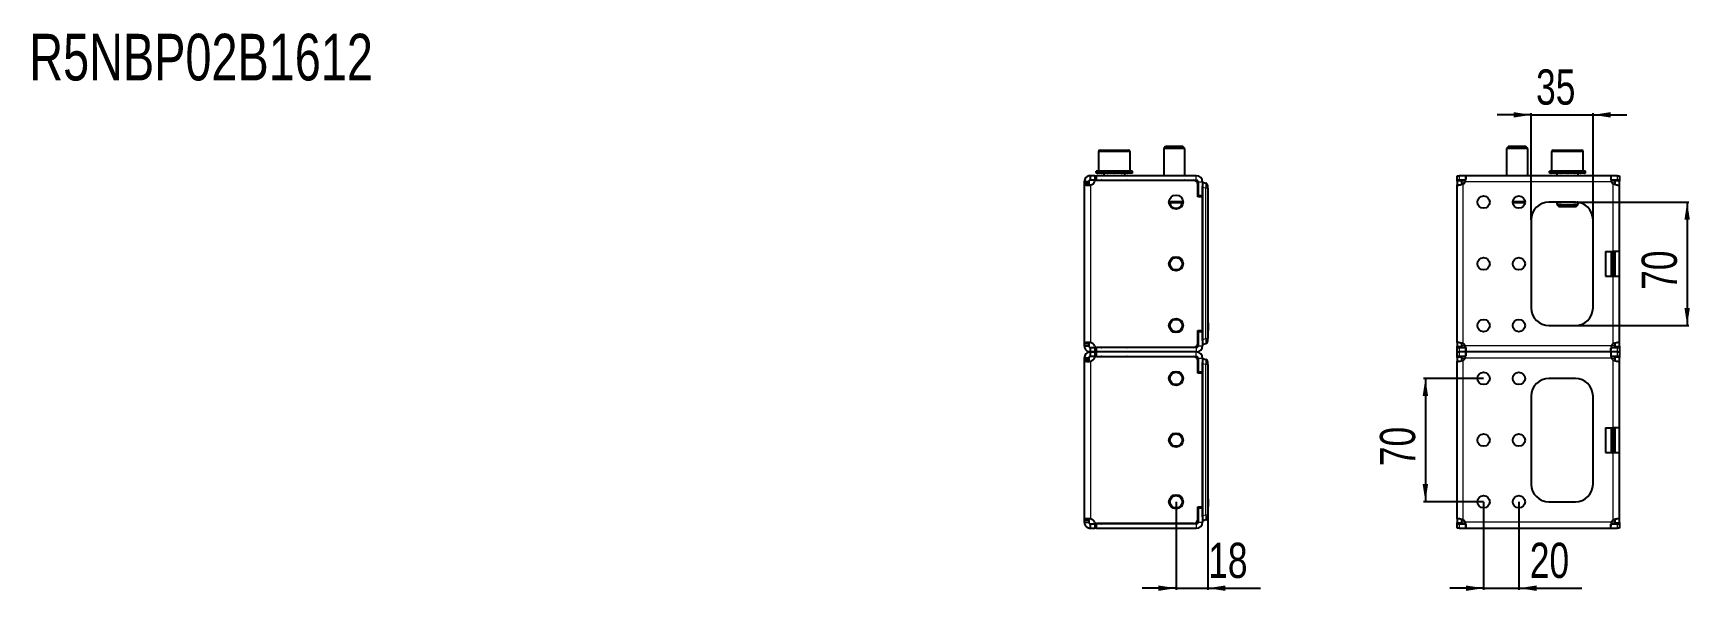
# Model space of a CAD drawing. Header units: millimetres. Extents: x 0 to 4678, y -962 to 570.
# Drawn here: x 2270 to 3209, y 254 to 570 of the extents above; entities that cross this region are included whole.
import ezdxf

# ---------------------------------------------------------------- set-up
doc = ezdxf.new("R2010")
doc.units = ezdxf.units.MM
doc.layers.add('FORMAT', color=7, linetype='Continuous')
doc.styles.add('SLDTEXTSTYLE0', font='TXT', dxfattribs={"width": 0.75})
doc.dimstyles.new('SLDDIMSTYLE0', dxfattribs={"dimtxt": 20, "dimasz": 10, "dimexe": 0, "dimexo": 0.0625, "dimgap": 5, "dimtad": 2, "dimdec": 1, "dimrnd": 1e-09, "dimzin": 12, "dimdsep": 46, "dimtxsty": 'SLDTEXTSTYLE0', "dimsah": 1, "dimcen": 0.09, "dimadec": 0, "dimazin": 3, "dimtfac": 1, "dimtofl": 0, "dimtmove": 0, "dimatfit": 3, "dimfxl": 0, "dimfrac": 2, "dimtolj": 1, "dimtzin": 12, "dimarcsym": 0})
doc.dimstyles.new('SLDDIMSTYLE1', dxfattribs={"dimtxt": 20, "dimasz": 10, "dimexe": 0, "dimexo": 0.0625, "dimgap": 5, "dimtad": 2, "dimdec": 1, "dimrnd": 1e-09, "dimzin": 12, "dimdsep": 46, "dimtxsty": 'SLDTEXTSTYLE0', "dimsah": 1, "dimcen": 0.09, "dimadec": 0, "dimazin": 3, "dimtfac": 1, "dimtmove": 0, "dimatfit": 0, "dimfxl": 0, "dimfrac": 2, "dimtolj": 1, "dimtzin": 12, "dimarcsym": 0})

# ---------------------------------------------------------------- blocks, each defined once
blk = doc.blocks.new('_D_4')
at = {"layer": 'FORMAT'}
for p, q in [((2918.24, 304.38), (2918.24, 254.38)), ((2936.24, 299.63), (2936.24, 254.38)), ((2918.24, 255.38), (2899.01, 255.38)), ((2918.24, 255.38), (2936.24, 255.38)), ((2936.24, 255.38), (2966.02, 255.38))]:
    blk.add_line(p, q, dxfattribs=at)
for points in [[(2918.24, 255.38), (2908.24, 256.92), (2908.24, 253.85)], [(2936.24, 255.38), (2946.24, 253.85), (2946.24, 256.92)]]:
    blk.add_solid(points, dxfattribs=at)
at = {"layer": 'FORMAT', "insert": (2936.46, 281.17), "char_height": 20, "attachment_point": 1, "style": 'SLDTEXTSTYLE0'}
blk.add_mtext('18', dxfattribs=at)
blk = doc.blocks.new('_D_7')
at = {"layer": 'FORMAT'}
for p, q in [((3144.57, 474.39), (3208.91, 474.39)), ((3207.91, 474.39), (3207.91, 404.39)), ((3144.57, 404.39), (3208.91, 404.39))]:
    blk.add_line(p, q, dxfattribs=at)
for points in [[(3207.91, 474.39), (3206.38, 464.39), (3209.45, 464.39)], [(3207.91, 404.39), (3209.45, 414.39), (3206.38, 414.39)]]:
    blk.add_solid(points, dxfattribs=at)
at = {"layer": 'FORMAT', "insert": (3182.13, 424.61), "char_height": 20, "attachment_point": 1, "rotation": 90, "style": 'SLDTEXTSTYLE0'}
blk.add_mtext('70', dxfattribs=at)
blk = doc.blocks.new('_D_8')
at = {"layer": 'FORMAT'}
for p, q in [((3119.56, 523.89), (3100.33, 523.89)), ((3119.56, 464.4), (3119.56, 524.89)), ((3119.56, 523.89), (3154.56, 523.89)), ((3154.56, 464.4), (3154.56, 524.89)), ((3154.56, 523.89), (3173.79, 523.89))]:
    blk.add_line(p, q, dxfattribs=at)
for points in [[(3119.56, 523.89), (3109.56, 525.43), (3109.56, 522.35)], [(3154.56, 523.89), (3164.56, 522.35), (3164.56, 525.43)]]:
    blk.add_solid(points, dxfattribs=at)
at = {"layer": 'FORMAT', "insert": (3122.28, 549.67), "char_height": 20, "attachment_point": 1, "style": 'SLDTEXTSTYLE0'}
blk.add_mtext('35', dxfattribs=at)
blk = doc.blocks.new('_D_9')
at = {"layer": 'FORMAT'}
for p, q in [((3092.56, 304.38), (3092.56, 254.38)), ((3112.56, 304.38), (3112.56, 254.38)), ((3092.56, 255.38), (3073.33, 255.38)), ((3092.56, 255.38), (3112.56, 255.38)), ((3112.56, 255.38), (3148.28, 255.38))]:
    blk.add_line(p, q, dxfattribs=at)
for points in [[(3092.56, 255.38), (3082.56, 256.92), (3082.56, 253.85)], [(3112.56, 255.38), (3122.56, 253.85), (3122.56, 256.92)]]:
    blk.add_solid(points, dxfattribs=at)
at = {"layer": 'FORMAT', "insert": (3118.72, 281.17), "char_height": 20, "attachment_point": 1, "style": 'SLDTEXTSTYLE0'}
blk.add_mtext('20', dxfattribs=at)
blk = doc.blocks.new('_D_10')
at = {"layer": 'FORMAT'}
for p, q in [((3092.55, 374.39), (3058.55, 374.39)), ((3059.55, 374.39), (3059.55, 304.39)), ((3092.55, 304.39), (3058.55, 304.39))]:
    blk.add_line(p, q, dxfattribs=at)
for points in [[(3059.55, 374.39), (3058.01, 364.39), (3061.09, 364.39)], [(3059.55, 304.39), (3061.09, 314.39), (3058.01, 314.39)]]:
    blk.add_solid(points, dxfattribs=at)
at = {"layer": 'FORMAT', "insert": (3033.77, 324.61), "char_height": 20, "attachment_point": 1, "rotation": 90, "style": 'SLDTEXTSTYLE0'}
blk.add_mtext('70', dxfattribs=at)

msp = doc.modelspace()

# ---------------------------------------------------------------- linework, layer by layer
at = {"color": 7, "linetype": 'Continuous', "lineweight": 25}
for p, q in [((2874.24, 502.89), (2874.24, 491.89)), ((2875.24, 503.89), (2891.24, 503.89)), ((2892.24, 491.89), (2892.24, 502.89)), ((2912.31, 505.89), (2911.24, 504.82)), ((2911.24, 504.82), (2911.24, 489.39)), ((2923.24, 504.82), (2911.24, 504.82)), ((2922.16, 505.89), (2912.31, 505.89)), ((2923.24, 504.82), (2922.16, 505.89)), ((2923.24, 489.39), (2923.24, 504.82)), ((3106.63, 505.89), (3105.56, 504.82)), ((3105.56, 504.82), (3105.56, 489.39)), ((3117.56, 504.82), (3105.56, 504.82)), ((3116.48, 505.89), (3106.63, 505.89)), ((3117.56, 504.82), (3116.48, 505.89)), ((3117.56, 489.39), (3117.56, 504.82)), ((3131.06, 502.89), (3131.06, 491.89)), ((3132.06, 503.89), (3139.87, 503.89)), ((3139.87, 503.89), (3148.06, 503.89)), ((3149.06, 491.89), (3149.06, 502.89)), ((2869.74, 486.89), (2869.74, 489.39)), ((2872.14, 489.39), (2869.74, 489.39)), ((2872.14, 489.39), (2872.14, 486.89)), ((2872.14, 489.39), (2873.14, 489.39)), ((2872.99, 491.89), (2872.99, 490.89)), ((2872.99, 491.89), (2872.99, 491.64)), ((2873.79, 491.89), (2872.99, 491.89)), ((2872.99, 491.89), (2872.99, 491.89)), ((2872.99, 490.89), (2872.99, 491.14)), ((2873.79, 490.89), (2872.99, 490.89)), ((2872.99, 490.89), (2872.99, 490.89)), ((2929.74, 489.39), (2873.14, 489.39)), ((2873.79, 491.89), (2873.89, 491.89)), ((2873.79, 490.89), (2873.89, 490.89)), ((2873.89, 491.89), (2873.89, 491.64)), ((2876.03, 491.89), (2873.89, 491.89)), ((2873.89, 490.89), (2873.89, 491.14)), ((2876.03, 490.89), (2873.89, 490.89)), ((2876.03, 491.89), (2876.21, 491.89)), ((2876.03, 490.89), (2876.21, 490.89)), ((2876.21, 491.89), (2876.21, 491.64)), ((2879.36, 491.89), (2876.21, 491.89)), ((2876.21, 490.89), (2876.21, 491.14)), ((2879.36, 490.89), (2876.21, 490.89)), ((2877.24, 490.89), (2877.24, 489.39)), ((2879.36, 491.89), (2879.6, 491.89)), ((2879.36, 490.89), (2879.6, 490.89)), ((2879.6, 491.89), (2879.6, 491.64)), ((2883.29, 491.89), (2879.6, 491.89)), ((2879.6, 490.89), (2879.6, 491.14)), ((2883.29, 490.89), (2879.6, 490.89)), ((2883.29, 491.89), (2883.38, 491.89)), ((2883.29, 490.89), (2883.47, 490.89)), ((2883.47, 490.89), (2883.54, 490.89)), ((2883.5, 491.89), (2883.54, 491.89)), ((2883.54, 491.89), (2883.54, 491.64)), ((2887.21, 491.89), (2883.54, 491.89)), ((2883.54, 490.89), (2883.54, 491.14)), ((2887.21, 490.89), (2883.54, 490.89)), ((2887.21, 491.89), (2887.44, 491.89)), ((2887.21, 490.89), (2887.44, 490.89)), ((2887.44, 491.89), (2887.44, 491.64)), ((2890.52, 491.89), (2887.44, 491.89)), ((2887.44, 490.89), (2887.44, 491.14)), ((2890.52, 490.89), (2887.44, 490.89)), ((2889.24, 489.39), (2889.24, 490.89)), ((2890.52, 491.89), (2890.7, 491.89)), ((2890.52, 490.89), (2890.7, 490.89)), ((2890.7, 491.89), (2890.7, 491.64)), ((2892.73, 491.89), (2890.7, 491.89)), ((2890.7, 490.89), (2890.7, 491.14)), ((2892.73, 490.89), (2890.7, 490.89)), ((2892.73, 491.89), (2892.82, 491.89)), ((2892.73, 490.89), (2892.82, 490.89)), ((2892.82, 491.89), (2892.82, 491.64)), ((2893.49, 491.89), (2892.82, 491.89)), ((2892.82, 490.89), (2892.82, 491.14)), ((2893.49, 490.89), (2892.82, 490.89)), ((2893.49, 490.89), (2893.49, 491.89)), ((3077.56, 486.89), (3077.56, 489.39)), ((3077.56, 489.39), (3078.67, 489.39)), ((3082.39, 489.39), (3078.67, 489.39)), ((3164.73, 489.39), (3082.39, 489.39)), ((3082.39, 489.39), (3082.39, 487.18)), ((3129.81, 491.89), (3129.81, 490.89)), ((3129.81, 491.89), (3129.82, 491.89)), ((3129.81, 490.89), (3129.82, 490.89)), ((3129.82, 491.89), (3129.82, 491.64)), ((3130.65, 491.89), (3129.82, 491.89)), ((3129.82, 490.89), (3129.82, 491.14)), ((3130.65, 490.89), (3129.82, 490.89)), ((3130.65, 491.89), (3130.75, 491.89)), ((3130.65, 490.89), (3130.75, 490.89)), ((3130.75, 491.89), (3130.75, 491.64)), ((3132.91, 491.89), (3130.75, 491.89)), ((3130.75, 490.89), (3130.75, 491.14)), ((3132.91, 490.89), (3130.75, 490.89)), ((3132.91, 491.89), (3133.1, 491.89)), ((3132.91, 490.89), (3133.1, 490.89)), ((3133.1, 491.89), (3133.1, 491.64)), ((3136.27, 491.89), (3133.1, 491.89)), ((3133.1, 490.89), (3133.1, 491.14)), ((3136.27, 490.89), (3133.1, 490.89)), ((3134.06, 490.89), (3134.06, 489.39)), ((3136.27, 491.89), (3136.5, 491.89)), ((3136.27, 490.89), (3136.5, 490.89)), ((3136.5, 491.89), (3136.5, 491.64)), ((3140.2, 491.89), (3136.5, 491.89)), ((3136.5, 490.89), (3136.5, 491.14)), ((3140.2, 490.89), (3136.5, 490.89)), ((3140.2, 491.89), (3140.28, 491.89)), ((3140.2, 490.89), (3140.36, 490.89)), ((3140.36, 490.89), (3140.45, 490.89)), ((3140.41, 491.89), (3140.45, 491.89)), ((3140.45, 491.89), (3140.45, 491.64)), ((3144.12, 491.89), (3140.45, 491.89)), ((3140.45, 490.89), (3140.45, 491.14)), ((3144.12, 490.89), (3140.45, 490.89)), ((3144.12, 491.89), (3144.34, 491.89)), ((3144.12, 490.89), (3144.34, 490.89)), ((3144.34, 491.89), (3144.34, 491.64)), ((3147.41, 491.89), (3144.34, 491.89)), ((3144.34, 490.89), (3144.34, 491.14)), ((3147.41, 490.89), (3144.34, 490.89)), ((3146.06, 489.39), (3146.06, 490.89)), ((3147.41, 491.89), (3147.58, 491.89)), ((3147.41, 490.89), (3147.58, 490.89)), ((3147.58, 491.89), (3147.58, 491.64)), ((3149.58, 491.89), (3147.58, 491.89)), ((3147.58, 490.89), (3147.58, 491.14)), ((3149.58, 490.89), (3147.58, 490.89)), ((3149.58, 491.89), (3149.67, 491.89)), ((3149.58, 490.89), (3149.67, 490.89)), ((3149.67, 491.89), (3149.67, 491.64)), ((3150.31, 491.89), (3149.67, 491.89)), ((3149.67, 490.89), (3149.67, 491.14)), ((3150.31, 490.89), (3149.67, 490.89)), ((3150.31, 490.89), (3150.31, 491.89)), ((3164.73, 489.39), (3164.73, 486.89)), ((3168.45, 489.39), (3164.73, 489.39)), ((3168.45, 489.39), (3169.56, 489.39)), ((3169.56, 489.39), (3169.56, 486.89)), ((2866.24, 485.89), (2866.24, 484.67)), ((2868.74, 485.89), (2866.24, 485.89)), ((2866.24, 484.67), (2866.24, 394.11)), ((2868.74, 484.67), (2866.24, 484.67)), ((2868.74, 485.89), (2868.74, 484.67)), ((2872.14, 486.89), (2869.74, 486.89)), ((2873.14, 486.89), (2872.14, 486.89)), ((2873.14, 486.89), (2929.74, 486.89)), ((2873.16, 486.79), (2928.14, 486.79)), ((2906.99, 486.89), (2906.99, 486.79)), ((2907.28, 486.89), (2907.28, 486.79)), ((2908.97, 486.89), (2908.97, 486.79)), ((2911.91, 486.89), (2911.91, 486.79)), ((2915.67, 486.89), (2915.67, 486.79)), ((2919.67, 486.89), (2919.67, 486.79)), ((2923.29, 486.89), (2923.29, 486.79)), ((2926, 486.89), (2926, 486.79)), ((2927.37, 486.89), (2927.37, 486.79)), ((2927.49, 486.79), (2927.49, 486.89)), ((2930.64, 477.29), (2930.64, 484.29)), ((2930.64, 478.87), (2930.74, 478.66)), ((2930.74, 485.89), (2930.74, 477.94)), ((2933.24, 485.89), (2933.24, 477.94)), ((2933.24, 485.64), (2933.44, 485.64)), ((2933.24, 395.92), (2933.24, 483.37)), ((2933.44, 485.64), (2935.13, 485.19)), ((2933.44, 396.54), (2933.44, 482.74)), ((2936.24, 482.29), (2936.24, 483.74)), ((2936.24, 482.29), (2936.24, 407.84)), ((3078.67, 486.89), (3077.56, 486.89)), ((3077.56, 486.89), (3077.56, 486.79)), ((3077.56, 486.79), (3080.06, 486.79)), ((3077.56, 486.18), (3077.56, 486.79)), ((3077.56, 486.18), (3077.56, 484.12)), ((3077.56, 394.67), (3077.56, 484.12)), ((3077.56, 484.12), (3078.65, 484.12)), ((3082.39, 486.89), (3078.67, 486.89)), ((3080.06, 486.79), (3080.06, 486.18)), ((3080.06, 486.18), (3080.06, 484.36)), ((3168.45, 486.89), (3164.73, 486.89)), ((3167.06, 486.79), (3169.56, 486.79)), ((3167.06, 486.18), (3167.06, 486.79)), ((3167.06, 484.34), (3167.06, 486.18)), ((3169.56, 486.89), (3168.45, 486.89)), ((3169.56, 486.79), (3169.56, 486.89)), ((3169.56, 486.79), (3169.56, 486.18)), ((3169.56, 484.12), (3169.56, 486.18)), ((3169.56, 446.39), (3169.56, 484.12)), ((2922.21, 473.89), (2914.27, 473.89)), ((2933.24, 477.29), (2930.64, 477.29)), ((2933.24, 477.94), (2930.74, 477.94)), ((2933.24, 477.29), (2933.24, 401.49)), ((3116.02, 473.89), (3109.09, 473.89)), ((3144.56, 474.39), (3129.56, 474.39)), ((3131.23, 474.29), (3131.21, 474.29)), ((3131.23, 474.29), (3131.23, 474.29)), ((3131.33, 474.29), (3131.23, 474.29)), ((3131.33, 474.39), (3131.33, 474.29)), ((3134.59, 474.29), (3131.33, 474.29)), ((3134.06, 474.29), (3134.06, 472.97)), ((3134.06, 472.97), (3135.13, 471.89)), ((3134.06, 472.97), (3139.92, 472.97)), ((3134.59, 474.29), (3136.48, 474.29)), ((3135.13, 471.89), (3139.95, 471.89)), ((3137.04, 474.29), (3136.48, 474.29)), ((3143.08, 474.29), (3137.04, 474.29)), ((3139.92, 472.97), (3146.06, 472.97)), ((3139.95, 471.89), (3144.98, 471.89)), ((3143.63, 474.29), (3143.08, 474.29)), ((3143.63, 474.29), (3145.53, 474.29)), ((3144.98, 471.89), (3146.06, 472.97)), ((3145.97, 474.29), (3145.53, 474.29)), ((3146.06, 472.97), (3146.06, 474.28)), ((3119.56, 464.39), (3119.56, 414.39)), ((3154.56, 414.39), (3154.56, 464.39)), ((3161.56, 446.39), (3166.06, 446.39)), ((3161.56, 446.39), (3161.56, 432.39)), ((3169.56, 446.39), (3166.06, 446.39)), ((3167.06, 432.39), (3167.06, 446.39)), ((3169.56, 432.39), (3169.56, 446.39)), ((3161.56, 432.39), (3166.06, 432.39)), ((3166.06, 432.39), (3169.56, 432.39)), ((3169.56, 394.67), (3169.56, 432.39)), ((2936.24, 407.84), (2936.24, 399.64)), ((2936.44, 405.9), (2936.24, 405.9)), ((2936.44, 405.86), (2936.24, 405.86)), ((2936.44, 405.84), (2936.24, 405.84)), ((2936.44, 405.4), (2936.44, 402.08)), ((3129.56, 404.39), (3144.56, 404.39)), ((2930.64, 401.49), (2933.24, 401.49)), ((2930.64, 394.49), (2930.64, 401.49)), ((2930.64, 400.41), (2930.74, 400.63)), ((2930.74, 400.84), (2930.74, 392.89)), ((2933.24, 400.84), (2930.74, 400.84)), ((2933.24, 400.84), (2933.24, 392.89)), ((2936.44, 401.64), (2936.24, 401.64)), ((2936.44, 401.59), (2936.24, 401.59)), ((2936.24, 399.64), (2936.24, 396.99)), ((2936.24, 395.54), (2936.24, 396.99)), ((3077.56, 394.67), (3077.56, 392.6)), ((3080.06, 394.44), (3080.06, 392.6)), ((3167.06, 392.6), (3167.06, 394.42)), ((3169.56, 394.67), (3168.47, 394.67)), ((3169.56, 392.6), (3169.56, 394.67)), ((2866.24, 394.11), (2868.74, 394.11)), ((2866.24, 394.11), (2866.24, 392.89)), ((2866.24, 392.89), (2868.74, 392.89)), ((2868.74, 385.89), (2866.24, 385.89)), ((2866.24, 385.89), (2866.24, 384.67)), ((2868.74, 394.11), (2868.74, 392.89)), ((2868.74, 385.89), (2868.74, 384.67)), ((2869.74, 389.39), (2869.74, 391.89)), ((2869.74, 391.89), (2872.14, 391.89)), ((2869.74, 386.89), (2869.74, 389.39)), ((2872.14, 389.39), (2869.74, 389.39)), ((2869.74, 389.39), (2872.14, 389.39)), ((2872.14, 386.89), (2869.74, 386.89)), ((2872.14, 391.89), (2872.14, 389.39)), ((2872.14, 391.89), (2873.14, 391.89)), ((2872.14, 389.39), (2872.14, 386.89)), ((2872.14, 389.39), (2873.14, 389.39)), ((2873.14, 386.89), (2872.14, 386.89)), ((2929.74, 391.89), (2873.14, 391.89)), ((2929.74, 389.39), (2873.14, 389.39)), ((2873.14, 386.89), (2929.74, 386.89)), ((2928.14, 391.99), (2873.16, 391.99)), ((2873.16, 386.79), (2928.14, 386.79)), ((2930.74, 385.89), (2930.74, 377.94)), ((2933.44, 393.64), (2933.24, 393.64)), ((2933.24, 385.89), (2933.24, 377.94)), ((2933.24, 385.64), (2933.44, 385.64)), ((2935.13, 394.09), (2933.44, 393.64)), ((2933.44, 385.64), (2935.13, 385.19)), ((3077.56, 391.99), (3077.56, 392.6)), ((3080.06, 391.99), (3077.56, 391.99)), ((3077.56, 391.99), (3077.56, 391.89)), ((3077.56, 389.39), (3077.56, 391.89)), ((3077.56, 391.89), (3078.67, 391.89)), ((3077.56, 386.89), (3077.56, 389.39)), ((3077.56, 389.39), (3078.67, 389.39)), ((3078.67, 386.89), (3077.56, 386.89)), ((3077.56, 386.89), (3077.56, 386.79)), ((3077.56, 386.79), (3080.06, 386.79)), ((3077.56, 386.18), (3077.56, 386.79)), ((3077.56, 386.18), (3077.56, 384.12)), ((3078.67, 391.89), (3082.39, 391.89)), ((3082.39, 389.39), (3078.67, 389.39)), ((3082.39, 386.89), (3078.67, 386.89)), ((3080.06, 392.6), (3080.06, 391.99)), ((3080.06, 386.79), (3080.06, 386.18)), ((3080.06, 386.18), (3080.06, 384.36)), ((3082.39, 391.89), (3082.39, 389.39)), ((3164.73, 389.39), (3082.39, 389.39)), ((3082.39, 389.39), (3082.39, 387.18)), ((3164.73, 391.89), (3168.45, 391.89)), ((3164.73, 389.39), (3164.73, 391.61)), ((3164.73, 389.39), (3164.73, 386.89)), ((3168.45, 389.39), (3164.73, 389.39)), ((3168.45, 386.89), (3164.73, 386.89)), ((3167.06, 391.99), (3167.06, 392.6)), ((3169.56, 391.99), (3167.06, 391.99)), ((3167.06, 386.79), (3169.56, 386.79)), ((3167.06, 386.18), (3167.06, 386.79)), ((3167.06, 384.34), (3167.06, 386.18)), ((3168.45, 391.89), (3169.56, 391.89)), ((3168.45, 389.39), (3169.56, 389.39)), ((3169.56, 386.89), (3168.45, 386.89)), ((3169.56, 392.6), (3169.56, 391.99)), ((3169.56, 391.89), (3169.56, 391.99)), ((3169.56, 391.89), (3169.56, 389.39)), ((3169.56, 389.39), (3169.56, 386.89)), ((3169.56, 386.79), (3169.56, 386.89)), ((3169.56, 386.79), (3169.56, 386.18)), ((3169.56, 384.12), (3169.56, 386.18)), ((2866.24, 384.67), (2866.24, 294.11)), ((2868.74, 384.67), (2866.24, 384.67)), ((2930.64, 377.29), (2930.64, 384.29)), ((2930.64, 378.87), (2930.74, 378.66)), ((2933.24, 377.29), (2930.64, 377.29)), ((2933.24, 377.94), (2930.74, 377.94)), ((2933.24, 295.92), (2933.24, 383.37)), ((2933.24, 377.29), (2933.24, 301.49)), ((2933.44, 296.54), (2933.44, 382.74)), ((2936.24, 382.29), (2936.24, 383.74)), ((2936.24, 382.29), (2936.24, 307.84)), ((3077.56, 294.67), (3077.56, 384.12)), ((3077.56, 384.12), (3078.65, 384.12)), ((3169.56, 346.39), (3169.56, 384.12)), ((3144.56, 374.39), (3129.56, 374.39)), ((3119.56, 364.39), (3119.56, 314.39)), ((3154.56, 314.39), (3154.56, 364.39)), ((3161.56, 346.39), (3166.06, 346.39)), ((3161.56, 346.39), (3161.56, 332.39)), ((3169.56, 346.39), (3166.06, 346.39)), ((3167.06, 332.39), (3167.06, 346.39)), ((3169.56, 332.39), (3169.56, 346.39)), ((3161.56, 332.39), (3166.06, 332.39)), ((3166.06, 332.39), (3169.56, 332.39)), ((3169.56, 294.67), (3169.56, 332.39)), ((2930.64, 301.49), (2933.24, 301.49)), ((2930.64, 294.49), (2930.64, 301.49)), ((2930.64, 300.41), (2930.74, 300.63)), ((2930.74, 300.84), (2930.74, 292.89)), ((2933.24, 300.84), (2930.74, 300.84)), ((2933.24, 300.84), (2933.24, 292.89)), ((2936.24, 307.84), (2936.24, 299.64)), ((2936.44, 305.9), (2936.24, 305.9)), ((2936.44, 305.86), (2936.24, 305.86)), ((2936.44, 305.84), (2936.24, 305.84)), ((2936.44, 301.64), (2936.24, 301.64)), ((2936.44, 301.59), (2936.24, 301.59)), ((2936.44, 305.4), (2936.44, 302.08)), ((3129.56, 304.39), (3144.56, 304.39)), ((2866.24, 294.11), (2868.74, 294.11)), ((2866.24, 294.11), (2866.24, 292.89)), ((2866.24, 292.89), (2868.74, 292.89)), ((2868.74, 294.11), (2868.74, 292.89)), ((2869.74, 289.39), (2869.74, 291.89)), ((2869.74, 291.89), (2872.14, 291.89)), ((2872.14, 291.89), (2872.14, 289.39)), ((2872.14, 291.89), (2873.14, 291.89)), ((2929.74, 291.89), (2873.14, 291.89)), ((2928.14, 291.99), (2873.16, 291.99)), ((2933.44, 293.64), (2933.24, 293.64)), ((2935.13, 294.09), (2933.44, 293.64)), ((2936.24, 299.64), (2936.24, 296.99)), ((2936.24, 295.54), (2936.24, 296.99)), ((3077.56, 294.67), (3077.56, 292.6)), ((3077.56, 291.99), (3077.56, 292.6)), ((3080.06, 291.99), (3077.56, 291.99)), ((3077.56, 291.99), (3077.56, 291.89)), ((3077.56, 289.39), (3077.56, 291.89)), ((3077.56, 291.89), (3078.67, 291.89)), ((3078.67, 291.89), (3082.39, 291.89)), ((3080.06, 294.44), (3080.06, 292.6)), ((3080.06, 292.6), (3080.06, 291.99)), ((3082.39, 291.89), (3082.39, 289.39)), ((3164.73, 291.89), (3168.45, 291.89)), ((3164.73, 289.39), (3164.73, 291.61)), ((3167.06, 292.6), (3167.06, 294.42)), ((3167.06, 291.99), (3167.06, 292.6)), ((3169.56, 291.99), (3167.06, 291.99)), ((3168.45, 291.89), (3169.56, 291.89)), ((3169.56, 294.67), (3168.47, 294.67)), ((3169.56, 292.6), (3169.56, 294.67)), ((3169.56, 292.6), (3169.56, 291.99)), ((3169.56, 291.89), (3169.56, 291.99)), ((3169.56, 291.89), (3169.56, 289.39)), ((2869.74, 289.39), (2872.14, 289.39)), ((2873.14, 289.39), (2872.14, 289.39)), ((2873.14, 289.39), (2929.74, 289.39)), ((3078.67, 289.39), (3077.56, 289.39)), ((3078.67, 289.39), (3082.39, 289.39)), ((3082.39, 289.39), (3164.73, 289.39)), ((3164.73, 289.39), (3168.45, 289.39)), ((3169.56, 289.39), (3168.45, 289.39))]:
    msp.add_line(p, q, dxfattribs=at)
at = {"color": 8, "linetype": 'Continuous', "lineweight": 18}
for p, q in [((2892.24, 502.89), (2874.24, 502.89)), ((3139.85, 502.89), (3131.06, 502.89)), ((3149.06, 502.89), (3139.85, 502.89)), ((2873.14, 489.39), (2873.14, 486.89)), ((2929.74, 486.89), (2929.74, 489.39)), ((3078.67, 489.39), (3078.67, 486.89)), ((3168.45, 486.89), (3168.45, 489.39)), ((2869.74, 484.12), (2869.74, 394.67)), ((2930.74, 485.89), (2933.24, 485.89)), ((2935.13, 482.29), (2933.44, 482.74)), ((2935.13, 396.99), (2935.13, 482.29)), ((2936.24, 482.29), (2935.13, 482.29)), ((3080.06, 486.18), (3077.56, 486.18)), ((3080.06, 485.89), (3082.15, 485.89)), ((3081.06, 394.11), (3081.06, 484.67)), ((3164.97, 485.89), (3082.15, 485.89)), ((3164.97, 485.89), (3167.06, 485.89)), ((3166.06, 446.39), (3166.06, 484.67)), ((3169.56, 486.18), (3167.06, 486.18)), ((2914.27, 474.89), (2922.21, 474.89)), ((2933.04, 477.29), (2933.04, 477.94)), ((3109.09, 474.89), (3116.02, 474.89)), ((3136.48, 474.39), (3136.48, 474.29)), ((3137.04, 474.39), (3137.04, 474.29)), ((3143.08, 474.39), (3143.08, 474.29)), ((3143.63, 474.39), (3143.63, 474.29)), ((3164.86, 432.39), (3164.86, 446.39)), ((3165.06, 446.39), (3165.06, 432.39)), ((3165.17, 432.39), (3165.17, 446.39)), ((3165.37, 446.39), (3165.37, 432.39)), ((3166.25, 432.39), (3166.25, 446.39)), ((3166.45, 446.39), (3166.45, 432.39)), ((3166.56, 432.39), (3166.56, 446.39)), ((3166.76, 446.39), (3166.76, 432.39)), ((3166.06, 394.11), (3166.06, 432.39)), ((2936.44, 405.4), (2936.24, 405.4)), ((2933.04, 400.84), (2933.04, 401.49)), ((2933.44, 396.54), (2935.13, 396.99)), ((2935.13, 396.99), (2936.24, 396.99)), ((2936.44, 402.08), (2936.24, 402.08)), ((2873.14, 391.89), (2873.14, 389.39)), ((2873.14, 389.39), (2873.14, 386.89)), ((2929.74, 391.89), (2929.74, 389.39)), ((2929.74, 386.89), (2929.74, 389.39)), ((2930.74, 392.89), (2933.24, 392.89)), ((2930.74, 385.89), (2933.24, 385.89)), ((3077.56, 392.6), (3080.06, 392.6)), ((3080.06, 386.18), (3077.56, 386.18)), ((3078.67, 391.89), (3078.67, 389.39)), ((3078.67, 389.39), (3078.67, 386.89)), ((3082.15, 392.89), (3080.06, 392.89)), ((3080.06, 385.89), (3082.15, 385.89)), ((3164.97, 392.89), (3082.15, 392.89)), ((3164.97, 385.89), (3082.15, 385.89)), ((3167.06, 392.89), (3164.97, 392.89)), ((3164.97, 385.89), (3167.06, 385.89)), ((3167.06, 392.6), (3169.56, 392.6)), ((3169.56, 386.18), (3167.06, 386.18)), ((3168.45, 389.39), (3168.45, 391.89)), ((3168.45, 386.89), (3168.45, 389.39)), ((2869.74, 384.12), (2869.74, 294.67)), ((2933.04, 377.29), (2933.04, 377.94)), ((2935.13, 382.29), (2933.44, 382.74)), ((2935.13, 296.99), (2935.13, 382.29)), ((2936.24, 382.29), (2935.13, 382.29)), ((3081.06, 294.11), (3081.06, 384.67)), ((3166.06, 346.39), (3166.06, 384.67)), ((3164.86, 332.39), (3164.86, 346.39)), ((3165.06, 346.39), (3165.06, 332.39)), ((3165.17, 332.39), (3165.17, 346.39)), ((3165.37, 346.39), (3165.37, 332.39)), ((3166.25, 332.39), (3166.25, 346.39)), ((3166.45, 346.39), (3166.45, 332.39)), ((3166.56, 332.39), (3166.56, 346.39)), ((3166.76, 346.39), (3166.76, 332.39)), ((3166.06, 294.11), (3166.06, 332.39)), ((2933.04, 300.84), (2933.04, 301.49)), ((2936.44, 305.4), (2936.24, 305.4)), ((2936.44, 302.08), (2936.24, 302.08)), ((2873.14, 291.89), (2873.14, 289.39)), ((2929.74, 291.89), (2929.74, 289.39)), ((2930.74, 292.89), (2933.24, 292.89)), ((2933.44, 296.54), (2935.13, 296.99)), ((2935.13, 296.99), (2936.24, 296.99)), ((3077.56, 292.6), (3080.06, 292.6)), ((3078.67, 291.89), (3078.67, 289.39)), ((3082.15, 292.89), (3080.06, 292.89)), ((3164.97, 292.89), (3082.15, 292.89)), ((3167.06, 292.89), (3164.97, 292.89)), ((3167.06, 292.6), (3169.56, 292.6)), ((3168.45, 289.39), (3168.45, 291.89))]:
    msp.add_line(p, q, dxfattribs=at)
at = {"color": 7, "linetype": 'Continuous', "lineweight": 25}
for centre, radius in [((2918.24, 474.39), 4), ((3092.56, 474.39), 3.5), ((3112.56, 474.39), 3.5), ((2918.24, 439.39), 4), ((2918.24, 439.39), 3.5), ((3092.56, 439.39), 3.5), ((3112.56, 439.39), 3.5), ((2918.24, 404.39), 4), ((2918.24, 404.39), 3.5), ((3092.56, 404.39), 3.5), ((3112.56, 404.39), 3.5), ((2918.24, 374.39), 4), ((2918.24, 374.39), 3.5), ((3092.56, 374.39), 3.5), ((3112.56, 374.39), 3.5), ((2918.24, 339.39), 4), ((2918.24, 339.39), 3.5), ((3092.56, 339.39), 3.5), ((3112.56, 339.39), 3.5), ((2918.24, 304.39), 4), ((2918.24, 304.39), 3.5), ((3092.56, 304.39), 3.5), ((3112.56, 304.39), 3.5)]:
    msp.add_circle(centre, radius, dxfattribs=at)
for centre, radius, start, end in [((2875.24, 502.89), 1, 90, 180), ((2891.24, 502.89), 1, 0, 90), ((3132.06, 502.89), 1, 90, 180), ((3148.06, 502.89), 1, 0, 90), ((2929.74, 485.89), 3.5, 360, 90), ((2869.02, 487.54), 3.5, 281.89481, 337.11462), ((2873.16, 485.79), 1, 90, 157.11462), ((2875.89, 486.54), 0.35, 45.58469, 90), ((2890.59, 486.54), 0.35, 90, 134.41531), ((2928.14, 484.29), 2.5, 360, 90), ((2929.74, 485.89), 1, 360, 90), ((2934.74, 483.74), 1.5, 0, 75), ((3079.06, 487.54), 3.5, 304.8499, 331.87293), ((3168.06, 487.54), 3.5, 208.12707, 235.1501), ((2918.24, 474.39), 3.5, 188.21321, 351.78679), ((3129.56, 464.39), 10, 90, 180), ((3144.56, 464.39), 10, 0, 90), ((3129.56, 414.39), 10, 180, 270), ((3144.56, 414.39), 10, 270, 0), ((2869.02, 391.24), 3.5, 22.88538, 78.10519), ((2928.14, 394.49), 2.5, 270, 0), ((2934.74, 395.54), 1.5, 285, 0), ((2869.02, 387.54), 3.5, 281.89481, 337.11462), ((2873.16, 392.99), 1, 202.88538, 270), ((2873.16, 385.79), 1, 90, 157.11462), ((2875.89, 392.24), 0.35, 270, 314.41531), ((2875.89, 386.54), 0.35, 45.58469, 90), ((2890.59, 392.24), 0.35, 225.58469, 270), ((2890.59, 386.54), 0.35, 90, 134.41531), ((2928.14, 384.29), 2.5, 360, 90), ((2929.74, 392.89), 3.5, 270, 0), ((2929.74, 392.89), 1, 270, 0), ((2929.74, 385.89), 3.5, 360, 90), ((2929.74, 385.89), 1, 360, 90), ((2934.74, 383.74), 1.5, 0, 75), ((3079.06, 391.24), 3.5, 28.12707, 55.1501), ((3079.06, 387.54), 3.5, 304.8499, 331.87293), ((3168.06, 391.24), 3.5, 124.8499, 151.87293), ((3168.06, 387.54), 3.5, 208.12707, 235.1501), ((3129.56, 364.39), 10, 90, 180), ((3144.56, 364.39), 10, 0, 90), ((3129.56, 314.39), 10, 180, 270), ((3144.56, 314.39), 10, 270, 0), ((2869.02, 291.24), 3.5, 22.88538, 78.10519), ((2873.16, 292.99), 1, 202.88538, 270), ((2875.89, 292.24), 0.35, 270, 314.41531), ((2890.59, 292.24), 0.35, 225.58469, 270), ((2928.14, 294.49), 2.5, 270, 0), ((2929.74, 292.89), 3.5, 270, 0), ((2929.74, 292.89), 1, 270, 0), ((2934.74, 295.54), 1.5, 285, 0), ((3079.06, 291.24), 3.5, 28.12707, 55.1501), ((3168.06, 291.24), 3.5, 124.8499, 151.87293)]:
    msp.add_arc(centre, radius, start, end, dxfattribs=at)
for centre, major_axis, start_param, end_param in [((2921.85, 485.64), (11.57, -3.1), 0.067037, 0.253072), ((2921.85, 393.64), (11.57, 3.1), 6.030113, 6.216148), ((2921.85, 385.64), (11.57, -3.1), 0.067037, 0.253072), ((2921.85, 293.64), (11.57, 3.1), 6.030113, 6.216148)]:
    msp.add_ellipse(centre, major_axis=major_axis, ratio=0.250563, start_param=start_param, end_param=end_param, dxfattribs=at)
at = {"color": 8, "linetype": 'Continuous', "lineweight": 18}
for centre, major_axis, start_param, end_param in [((2934.74, 482.19), (0.38, 3), 4.762686, 6.266445), ((2934.74, 397.1), (-0.38, 3), 3.158333, 4.662092), ((2934.74, 382.19), (0.38, 3), 4.762686, 6.266445), ((2934.74, 297.1), (-0.38, 3), 3.158333, 4.662092)]:
    msp.add_ellipse(centre, major_axis=major_axis, ratio=0.123038, start_param=start_param, end_param=end_param, dxfattribs=at)
at = {"color": 7, "linetype": 'Continuous', "lineweight": 25}
for points, knots in [([(2869.74, 489.39), (2869.44, 489.37), (2868.89, 489.33), (2867.99, 488.98), (2867.11, 488.31), (2866.38, 487.2), (2866.29, 486.34), (2866.24, 485.89)], [0, 0, 0, 0, 0.16069, 0.301312, 0.521951, 0.753573, 1, 1, 1, 1]), ([(2872.99, 491.64), (2872.99, 491.68), (2872.99, 491.75), (2872.99, 491.83), (2872.99, 491.87), (2872.99, 491.89)], [0, 0, 0, 0, 0.499981, 0.749988, 1, 1, 1, 1]), ([(2872.99, 490.89), (2872.99, 490.91), (2872.99, 490.95), (2872.99, 491.04), (2872.99, 491.1), (2872.99, 491.14)], [0, 0, 0, 0, 0.25014, 0.50028, 1, 1, 1, 1]), ([(2873.89, 491.64), (2873.87, 491.68), (2873.85, 491.75), (2873.81, 491.83), (2873.8, 491.87), (2873.79, 491.89)], [0, 0, 0, 0, 0.4999808, 0.7499881, 1, 1, 1, 1]), ([(2873.79, 490.89), (2873.8, 490.91), (2873.81, 490.95), (2873.85, 491.04), (2873.87, 491.1), (2873.89, 491.14)], [0, 0, 0, 0, 0.25014, 0.50028, 1, 1, 1, 1]), ([(2876.21, 491.64), (2876.18, 491.68), (2876.13, 491.75), (2876.07, 491.83), (2876.04, 491.87), (2876.03, 491.89)], [0, 0, 0, 0, 0.499981, 0.749988, 1, 1, 1, 1]), ([(2876.03, 490.89), (2876.04, 490.91), (2876.07, 490.95), (2876.13, 491.04), (2876.18, 491.1), (2876.21, 491.14)], [0, 0, 0, 0, 0.25014, 0.50028, 1, 1, 1, 1]), ([(2879.6, 491.64), (2879.56, 491.68), (2879.5, 491.75), (2879.42, 491.83), (2879.38, 491.87), (2879.36, 491.89)], [0, 0, 0, 0, 0.499981, 0.749988, 1, 1, 1, 1]), ([(2879.36, 490.89), (2879.38, 490.91), (2879.42, 490.95), (2879.5, 491.04), (2879.56, 491.1), (2879.6, 491.14)], [0, 0, 0, 0, 0.25014, 0.50028, 1, 1, 1, 1]), ([(2883.54, 491.64), (2883.5, 491.68), (2883.44, 491.75), (2883.35, 491.83), (2883.31, 491.87), (2883.29, 491.89)], [0, 0, 0, 0, 0.499981, 0.749988, 1, 1, 1, 1]), ([(2883.29, 490.89), (2883.31, 490.91), (2883.35, 490.95), (2883.44, 491.04), (2883.5, 491.1), (2883.54, 491.14)], [0, 0, 0, 0, 0.25014, 0.50028, 1, 1, 1, 1]), ([(2883.54, 491.64), (2883.53, 491.71), (2883.5, 491.84), (2883.48, 491.88), (2883.47, 491.89)], [0, 0, 0, 0, 0.561794, 1, 1, 1, 1]), ([(2883.54, 491.14), (2883.53, 491.07), (2883.5, 490.94), (2883.48, 490.91), (2883.47, 490.89)], [0, 0, 0, 0, 0.561794, 1, 1, 1, 1]), ([(2887.44, 491.64), (2887.4, 491.68), (2887.34, 491.75), (2887.27, 491.83), (2887.23, 491.87), (2887.21, 491.89)], [0, 0, 0, 0, 0.499981, 0.749988, 1, 1, 1, 1]), ([(2887.21, 490.89), (2887.23, 490.91), (2887.27, 490.95), (2887.34, 491.04), (2887.4, 491.1), (2887.44, 491.14)], [0, 0, 0, 0, 0.25014, 0.50028, 1, 1, 1, 1]), ([(2890.7, 491.64), (2890.67, 491.68), (2890.62, 491.75), (2890.57, 491.83), (2890.54, 491.87), (2890.52, 491.89)], [0, 0, 0, 0, 0.499981, 0.749988, 1, 1, 1, 1]), ([(2890.52, 490.89), (2890.54, 490.91), (2890.57, 490.95), (2890.62, 491.04), (2890.67, 491.1), (2890.7, 491.14)], [0, 0, 0, 0, 0.25014, 0.50028, 1, 1, 1, 1]), ([(2892.82, 491.64), (2892.8, 491.68), (2892.78, 491.75), (2892.75, 491.83), (2892.74, 491.87), (2892.73, 491.89)], [0, 0, 0, 0, 0.499981, 0.749988, 1, 1, 1, 1]), ([(2892.73, 490.89), (2892.74, 490.91), (2892.75, 490.95), (2892.78, 491.04), (2892.8, 491.1), (2892.82, 491.14)], [0, 0, 0, 0, 0.25014, 0.50028, 1, 1, 1, 1]), ([(3082.15, 485.89), (3082.2, 486.15), (3082.3, 486.64), (3082.45, 487.46), (3082.55, 488.17), (3082.56, 488.74), (3082.54, 489.1), (3082.49, 489.34), (3082.42, 489.37), (3082.39, 489.39)], [0, 0, 0, 0, 0.144067, 0.271276, 0.474907, 0.597997, 0.726338, 0.860245, 1, 1, 1, 1]), ([(3129.82, 491.64), (3129.81, 491.68), (3129.81, 491.75), (3129.81, 491.83), (3129.81, 491.87), (3129.81, 491.89)], [0, 0, 0, 0, 0.499981, 0.749988, 1, 1, 1, 1]), ([(3129.81, 490.89), (3129.81, 490.91), (3129.81, 490.95), (3129.81, 491.04), (3129.81, 491.1), (3129.82, 491.14)], [0, 0, 0, 0, 0.25014, 0.50028, 1, 1, 1, 1]), ([(3130.75, 491.64), (3130.73, 491.68), (3130.7, 491.75), (3130.67, 491.83), (3130.65, 491.87), (3130.65, 491.89)], [0, 0, 0, 0, 0.499981, 0.749988, 1, 1, 1, 1]), ([(3130.65, 490.89), (3130.65, 490.91), (3130.67, 490.95), (3130.7, 491.04), (3130.73, 491.1), (3130.75, 491.14)], [0, 0, 0, 0, 0.25014, 0.50028, 1, 1, 1, 1]), ([(3133.1, 491.64), (3133.07, 491.68), (3133.02, 491.75), (3132.96, 491.83), (3132.93, 491.87), (3132.91, 491.89)], [0, 0, 0, 0, 0.4999808, 0.7499881, 1, 1, 1, 1]), ([(3132.91, 490.89), (3132.93, 490.91), (3132.96, 490.95), (3133.02, 491.04), (3133.07, 491.1), (3133.1, 491.14)], [0, 0, 0, 0, 0.25014, 0.50028, 1, 1, 1, 1]), ([(3136.5, 491.64), (3136.47, 491.68), (3136.41, 491.75), (3136.33, 491.83), (3136.29, 491.87), (3136.27, 491.89)], [0, 0, 0, 0, 0.499981, 0.749988, 1, 1, 1, 1]), ([(3136.27, 490.89), (3136.29, 490.91), (3136.33, 490.95), (3136.41, 491.04), (3136.47, 491.1), (3136.5, 491.14)], [0, 0, 0, 0, 0.25014, 0.50028, 1, 1, 1, 1]), ([(3140.45, 491.64), (3140.41, 491.68), (3140.35, 491.75), (3140.27, 491.83), (3140.23, 491.87), (3140.2, 491.89)], [0, 0, 0, 0, 0.499981, 0.749988, 1, 1, 1, 1]), ([(3140.2, 490.89), (3140.23, 490.91), (3140.27, 490.95), (3140.35, 491.04), (3140.41, 491.1), (3140.45, 491.14)], [0, 0, 0, 0, 0.25014, 0.50028, 1, 1, 1, 1]), ([(3140.45, 491.64), (3140.44, 491.71), (3140.4, 491.84), (3140.37, 491.88), (3140.36, 491.89)], [0, 0, 0, 0, 0.561794, 1, 1, 1, 1]), ([(3140.45, 491.14), (3140.44, 491.07), (3140.4, 490.94), (3140.37, 490.91), (3140.36, 490.89)], [0, 0, 0, 0, 0.561794, 1, 1, 1, 1]), ([(3144.34, 491.64), (3144.31, 491.68), (3144.25, 491.75), (3144.17, 491.83), (3144.13, 491.87), (3144.12, 491.89)], [0, 0, 0, 0, 0.499981, 0.749988, 1, 1, 1, 1]), ([(3144.12, 490.89), (3144.13, 490.91), (3144.17, 490.95), (3144.25, 491.04), (3144.31, 491.1), (3144.34, 491.14)], [0, 0, 0, 0, 0.25014, 0.50028, 1, 1, 1, 1]), ([(3147.58, 491.64), (3147.55, 491.68), (3147.51, 491.75), (3147.45, 491.83), (3147.42, 491.87), (3147.41, 491.89)], [0, 0, 0, 0, 0.499981, 0.749988, 1, 1, 1, 1]), ([(3147.41, 490.89), (3147.42, 490.91), (3147.45, 490.95), (3147.51, 491.04), (3147.55, 491.1), (3147.58, 491.14)], [0, 0, 0, 0, 0.25014, 0.50028, 1, 1, 1, 1]), ([(3149.67, 491.64), (3149.66, 491.68), (3149.64, 491.75), (3149.61, 491.83), (3149.59, 491.87), (3149.58, 491.89)], [0, 0, 0, 0, 0.499981, 0.749988, 1, 1, 1, 1]), ([(3149.58, 490.89), (3149.59, 490.91), (3149.61, 490.95), (3149.64, 491.04), (3149.66, 491.1), (3149.67, 491.14)], [0, 0, 0, 0, 0.25014, 0.50028, 1, 1, 1, 1]), ([(3164.73, 489.39), (3164.7, 489.37), (3164.64, 489.33), (3164.57, 488.98), (3164.55, 488.31), (3164.69, 487.2), (3164.87, 486.34), (3164.97, 485.89)], [0, 0, 0, 0, 0.16069, 0.301312, 0.521951, 0.753573, 1, 1, 1, 1]), ([(2866.24, 484.67), (2866.29, 484.54), (2866.38, 484.33), (2866.95, 484.13), (2867.55, 484.06), (2868.18, 484.04), (2868.92, 484.06), (2869.46, 484.1), (2869.74, 484.12)], [0, 0, 0, 0, 0.254149, 0.448213, 0.574908, 0.708872, 0.850468, 1, 1, 1, 1]), ([(2869.74, 486.89), (2869.65, 486.89), (2869.5, 486.87), (2869.29, 486.79), (2869.13, 486.69), (2868.99, 486.57), (2868.89, 486.43), (2868.77, 486.19), (2868.75, 486.01), (2868.74, 485.89)], [0, 0, 0, 0, 0.1567865, 0.2908092, 0.4035006, 0.4972984, 0.6071328, 0.7261813, 1, 1, 1, 1]), ([(2868.74, 484.67), (2868.75, 484.55), (2868.77, 484.35), (2868.93, 484.14), (2869.06, 484.09), (2869.1, 484.08)], [0, 0, 0, 0, 0.488232, 0.819706, 1, 1, 1, 1]), ([(2907.25, 486.79), (2907.24, 486.8), (2907.24, 486.84), (2907.23, 486.87), (2907.22, 486.89)], [0, 0, 0, 0, 0.374848, 1, 1, 1, 1]), ([(2908.88, 486.79), (2908.87, 486.8), (2908.85, 486.84), (2908.83, 486.87), (2908.82, 486.89)], [0, 0, 0, 0, 0.374848, 1, 1, 1, 1]), ([(2911.79, 486.79), (2911.78, 486.8), (2911.75, 486.84), (2911.72, 486.87), (2911.7, 486.89)], [0, 0, 0, 0, 0.374848, 1, 1, 1, 1]), ([(2915.52, 486.79), (2915.51, 486.8), (2915.48, 486.84), (2915.45, 486.87), (2915.43, 486.89)], [0, 0, 0, 0, 0.374848, 1, 1, 1, 1]), ([(2919.52, 486.79), (2919.51, 486.8), (2919.48, 486.84), (2919.44, 486.87), (2919.42, 486.89)], [0, 0, 0, 0, 0.374848, 1, 1, 1, 1]), ([(2923.17, 486.79), (2923.16, 486.8), (2923.13, 486.84), (2923.11, 486.87), (2923.09, 486.89)], [0, 0, 0, 0, 0.374848, 1, 1, 1, 1]), ([(2925.92, 486.79), (2925.91, 486.8), (2925.89, 486.84), (2925.88, 486.87), (2925.86, 486.89)], [0, 0, 0, 0, 0.374848, 1, 1, 1, 1]), ([(2927.34, 486.79), (2927.34, 486.8), (2927.34, 486.84), (2927.33, 486.87), (2927.33, 486.89)], [0, 0, 0, 0, 0.374848, 1, 1, 1, 1]), ([(3077.56, 484.12), (3077.58, 484.1), (3077.63, 484.07), (3078.03, 484.06), (3078.74, 484.1), (3079.84, 484.31), (3080.64, 484.55), (3081.06, 484.67)], [0, 0, 0, 0, 0.17084, 0.319217, 0.548103, 0.767822, 1, 1, 1, 1]), ([(3166.06, 484.67), (3166.52, 484.54), (3167.32, 484.33), (3168.23, 484.13), (3168.82, 484.06), (3169.22, 484.04), (3169.5, 484.06), (3169.54, 484.1), (3169.56, 484.12)], [0, 0, 0, 0, 0.254149, 0.448213, 0.574908, 0.708872, 0.850468, 1, 1, 1, 1]), ([(3131.21, 474.29), (3131.17, 474.3), (3131.08, 474.3), (3130.95, 474.33), (3130.87, 474.38), (3130.85, 474.39)], [0, 0, 0, 0, 0.4181065, 0.8377329, 1, 1, 1, 1]), ([(3134.59, 474.29), (3134.52, 474.29), (3134.4, 474.3), (3134.34, 474.36), (3134.31, 474.39)], [0, 0, 0, 0, 0.594904, 1, 1, 1, 1]), ([(2936.44, 405.84), (2936.44, 405.83), (2936.44, 405.82), (2936.44, 405.7), (2936.44, 405.56), (2936.44, 405.45), (2936.44, 405.4)], [0, 0, 0, 0, 0.281303, 0.555629, 0.773878, 1, 1, 1, 1]), ([(2869.74, 394.67), (2869.42, 394.68), (2868.83, 394.71), (2867.89, 394.72), (2867.02, 394.68), (2866.36, 394.47), (2866.28, 394.23), (2866.24, 394.11)], [0, 0, 0, 0, 0.17084, 0.319217, 0.548103, 0.767822, 1, 1, 1, 1]), ([(2869.27, 394.72), (2869.26, 394.72), (2869.2, 394.72), (2869.09, 394.71), (2868.96, 394.66), (2868.87, 394.57), (2868.76, 394.4), (2868.75, 394.23), (2868.74, 394.11)], [0, 0, 0, 0, 0.010499, 0.167595, 0.301027, 0.450649, 0.615637, 1, 1, 1, 1]), ([(2936.44, 402.08), (2936.44, 402.01), (2936.44, 401.89), (2936.44, 401.74), (2936.44, 401.65), (2936.44, 401.64), (2936.44, 401.64)], [0, 0, 0, 0, 0.285197, 0.560428, 0.777044, 1, 1, 1, 1]), ([(3081.06, 394.11), (3080.6, 394.24), (3079.8, 394.46), (3078.89, 394.65), (3078.3, 394.72), (3077.9, 394.74), (3077.61, 394.73), (3077.58, 394.69), (3077.56, 394.67)], [0, 0, 0, 0, 0.2541487, 0.4482127, 0.5749082, 0.7088724, 0.8504677, 1, 1, 1, 1]), ([(3169.56, 394.67), (3169.53, 394.68), (3169.49, 394.71), (3169.09, 394.72), (3168.38, 394.68), (3167.28, 394.47), (3166.47, 394.23), (3166.06, 394.11)], [0, 0, 0, 0, 0.1708405, 0.3192172, 0.5481031, 0.7678223, 1, 1, 1, 1]), ([(2866.24, 392.89), (2866.25, 392.63), (2866.29, 392.14), (2866.57, 391.32), (2867.03, 390.61), (2867.66, 390.05), (2868.28, 389.69), (2868.98, 389.44), (2869.48, 389.41), (2869.74, 389.39)], [0, 0, 0, 0, 0.144067, 0.271276, 0.474907, 0.597997, 0.726338, 0.860245, 1, 1, 1, 1]), ([(2869.74, 389.39), (2869.44, 389.37), (2868.89, 389.33), (2867.99, 388.98), (2867.11, 388.31), (2866.38, 387.2), (2866.29, 386.34), (2866.24, 385.89)], [0, 0, 0, 0, 0.16069, 0.301312, 0.521951, 0.753573, 1, 1, 1, 1]), ([(2868.74, 392.89), (2868.75, 392.75), (2868.77, 392.56), (2868.9, 392.34), (2869.01, 392.2), (2869.14, 392.08), (2869.32, 391.97), (2869.53, 391.9), (2869.67, 391.9), (2869.74, 391.89)], [0, 0, 0, 0, 0.2941026, 0.4063735, 0.4970139, 0.6118531, 0.7316911, 0.860101, 1, 1, 1, 1]), ([(2869.74, 386.89), (2869.65, 386.89), (2869.5, 386.87), (2869.29, 386.79), (2869.13, 386.69), (2868.99, 386.57), (2868.89, 386.43), (2868.77, 386.19), (2868.75, 386.01), (2868.74, 385.89)], [0, 0, 0, 0, 0.1567865, 0.2908092, 0.4035006, 0.4972984, 0.6071328, 0.7261813, 1, 1, 1, 1]), ([(3082.39, 389.39), (3082.42, 389.41), (3082.48, 389.45), (3082.55, 389.81), (3082.57, 390.47), (3082.43, 391.58), (3082.24, 392.45), (3082.15, 392.89)], [0, 0, 0, 0, 0.16069, 0.301312, 0.521951, 0.753573, 1, 1, 1, 1]), ([(3082.15, 385.89), (3082.2, 386.15), (3082.3, 386.64), (3082.45, 387.46), (3082.55, 388.17), (3082.56, 388.74), (3082.54, 389.1), (3082.49, 389.34), (3082.42, 389.37), (3082.39, 389.39)], [0, 0, 0, 0, 0.144067, 0.271276, 0.474907, 0.597997, 0.726338, 0.860245, 1, 1, 1, 1]), ([(3164.97, 392.89), (3164.92, 392.63), (3164.82, 392.14), (3164.67, 391.32), (3164.57, 390.61), (3164.55, 390.05), (3164.57, 389.69), (3164.63, 389.44), (3164.69, 389.41), (3164.73, 389.39)], [0, 0, 0, 0, 0.1440667, 0.2712756, 0.4749075, 0.5979974, 0.7263376, 0.8602454, 1, 1, 1, 1]), ([(3164.73, 389.39), (3164.7, 389.37), (3164.64, 389.33), (3164.57, 388.98), (3164.55, 388.31), (3164.69, 387.2), (3164.87, 386.34), (3164.97, 385.89)], [0, 0, 0, 0, 0.16069, 0.301312, 0.521951, 0.753573, 1, 1, 1, 1]), ([(2866.24, 384.67), (2866.29, 384.54), (2866.38, 384.33), (2866.95, 384.13), (2867.55, 384.06), (2868.18, 384.04), (2868.92, 384.06), (2869.46, 384.1), (2869.74, 384.12)], [0, 0, 0, 0, 0.254149, 0.448213, 0.574908, 0.708872, 0.850468, 1, 1, 1, 1]), ([(2868.74, 384.67), (2868.75, 384.55), (2868.77, 384.35), (2868.93, 384.14), (2869.06, 384.09), (2869.1, 384.08)], [0, 0, 0, 0, 0.488232, 0.819706, 1, 1, 1, 1]), ([(3077.56, 384.12), (3077.58, 384.1), (3077.63, 384.07), (3078.03, 384.06), (3078.74, 384.1), (3079.84, 384.31), (3080.64, 384.55), (3081.06, 384.67)], [0, 0, 0, 0, 0.17084, 0.319217, 0.548103, 0.767822, 1, 1, 1, 1]), ([(3166.06, 384.67), (3166.52, 384.54), (3167.32, 384.33), (3168.23, 384.13), (3168.82, 384.06), (3169.22, 384.04), (3169.5, 384.06), (3169.54, 384.1), (3169.56, 384.12)], [0, 0, 0, 0, 0.254149, 0.448213, 0.574908, 0.708872, 0.850468, 1, 1, 1, 1]), ([(2936.44, 305.84), (2936.44, 305.83), (2936.44, 305.82), (2936.44, 305.7), (2936.44, 305.56), (2936.44, 305.45), (2936.44, 305.4)], [0, 0, 0, 0, 0.281303, 0.555629, 0.773878, 1, 1, 1, 1]), ([(2936.44, 302.08), (2936.44, 302.01), (2936.44, 301.89), (2936.44, 301.74), (2936.44, 301.65), (2936.44, 301.64), (2936.44, 301.64)], [0, 0, 0, 0, 0.285197, 0.5604282, 0.7770436, 1, 1, 1, 1]), ([(2869.74, 294.67), (2869.42, 294.68), (2868.83, 294.71), (2867.89, 294.72), (2867.02, 294.68), (2866.36, 294.47), (2866.28, 294.23), (2866.24, 294.11)], [0, 0, 0, 0, 0.17084, 0.319217, 0.548103, 0.767822, 1, 1, 1, 1]), ([(2866.24, 292.89), (2866.25, 292.63), (2866.29, 292.14), (2866.57, 291.32), (2867.03, 290.61), (2867.66, 290.05), (2868.28, 289.69), (2868.98, 289.44), (2869.48, 289.41), (2869.74, 289.39)], [0, 0, 0, 0, 0.144067, 0.271276, 0.474907, 0.597997, 0.726338, 0.860245, 1, 1, 1, 1]), ([(2869.27, 294.72), (2869.26, 294.72), (2869.2, 294.72), (2869.09, 294.71), (2868.96, 294.66), (2868.87, 294.57), (2868.76, 294.4), (2868.75, 294.23), (2868.74, 294.11)], [0, 0, 0, 0, 0.010499, 0.167595, 0.301027, 0.450649, 0.615637, 1, 1, 1, 1]), ([(2868.74, 292.89), (2868.75, 292.75), (2868.77, 292.56), (2868.9, 292.34), (2869.01, 292.2), (2869.14, 292.08), (2869.32, 291.97), (2869.53, 291.9), (2869.67, 291.9), (2869.74, 291.89)], [0, 0, 0, 0, 0.294103, 0.406373, 0.497014, 0.611853, 0.731691, 0.860101, 1, 1, 1, 1]), ([(3081.06, 294.11), (3080.6, 294.24), (3079.8, 294.46), (3078.89, 294.65), (3078.3, 294.72), (3077.9, 294.74), (3077.61, 294.73), (3077.58, 294.69), (3077.56, 294.67)], [0, 0, 0, 0, 0.254149, 0.448213, 0.574908, 0.708872, 0.850468, 1, 1, 1, 1]), ([(3082.39, 289.39), (3082.42, 289.41), (3082.48, 289.45), (3082.55, 289.81), (3082.57, 290.47), (3082.43, 291.58), (3082.24, 292.45), (3082.15, 292.89)], [0, 0, 0, 0, 0.16069, 0.301312, 0.521951, 0.753573, 1, 1, 1, 1]), ([(3164.97, 292.89), (3164.92, 292.63), (3164.82, 292.14), (3164.67, 291.32), (3164.57, 290.61), (3164.55, 290.05), (3164.57, 289.69), (3164.63, 289.44), (3164.69, 289.41), (3164.73, 289.39)], [0, 0, 0, 0, 0.1440667, 0.2712756, 0.4749075, 0.5979974, 0.7263376, 0.8602454, 1, 1, 1, 1]), ([(3169.56, 294.67), (3169.53, 294.68), (3169.49, 294.71), (3169.09, 294.72), (3168.38, 294.68), (3167.28, 294.47), (3166.47, 294.23), (3166.06, 294.11)], [0, 0, 0, 0, 0.1708405, 0.3192172, 0.5481031, 0.7678223, 1, 1, 1, 1])]:
    msp.add_open_spline(points, degree=3, knots=knots, dxfattribs=at)

# ---------------------------------------------------------------- texts
at = {"layer": 'FORMAT', "insert": (2268.32, 569.87), "char_height": 26.4583, "attachment_point": 1, "style": 'SLDTEXTSTYLE0'}
msp.add_mtext('R5NBP02B1612', dxfattribs=at)

# ---------------------------------------------------------------- dimensions: what is measured, and where the dimension line sits
at = {"layer": 'FORMAT'}
for base, p1, p2, picture, middle in [((3154.56, 523.89), (3119.56, 464.39), (3154.56, 464.39), '_D_8', (3137.06, 523.89)), ((2936.24, 255.38), (2918.24, 304.39), (2936.24, 299.64), '_D_4', (2951.24, 255.38))]:
    dim = msp.add_linear_dim(base=base, p1=p1, p2=p2, dimstyle='SLDDIMSTYLE1', dxfattribs=at)
    dim.commit()
    dim.dimension.update_dxf_attribs({"geometry": picture, "text_midpoint": middle, "dimtype": 160})
for base, p1, p2, angle, dimstyle, picture, middle in [((3207.91, 404.39), (3144.56, 474.39), (3144.56, 404.39), 90, 'SLDDIMSTYLE0', '_D_7', (3207.91, 439.39)), ((3059.55, 304.39), (3092.56, 374.39), (3092.56, 304.39), 90, 'SLDDIMSTYLE0', '_D_10', (3059.55, 339.39)), ((3112.56, 255.38), (3092.56, 304.39), (3112.56, 304.39), 0, 'SLDDIMSTYLE1', '_D_9', (3133.5, 255.38))]:
    dim = msp.add_linear_dim(base=base, p1=p1, p2=p2, angle=angle, dimstyle=dimstyle, dxfattribs=at)
    dim.commit()
    dim.dimension.update_dxf_attribs({"geometry": picture, "text_midpoint": middle, "dimtype": 160})

doc.saveas('drawing.dxf')
